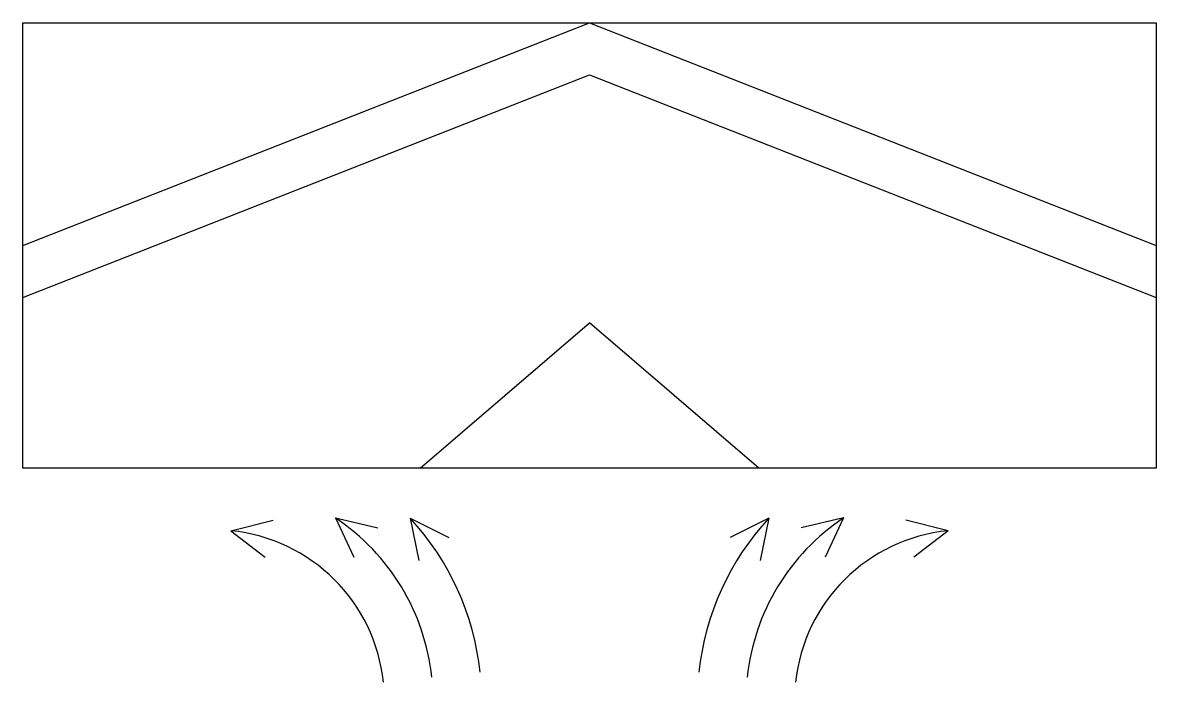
# Model space of a CAD drawing. Header units: millimetres. Extents: x -350 to 350, y -407 to 0.
import ezdxf

# ---------------------------------------------------------------- set-up
doc = ezdxf.new("R2010")
doc.units = ezdxf.units.MM

msp = doc.modelspace()

# ---------------------------------------------------------------- linework, layer by layer
at = {"color": 0, "linetype": 'ByBlock', "lineweight": -2}
for p, q in [((-350, 0), (350, 0)), ((-350, -275), (-350, 0)), ((-350, -137.5), (0, 0)), ((0, 0), (350, -137.5)), ((350, 0), (350, -275)), ((-350, -169.73), (0, -32.23)), ((0, -32.23), (350, -169.73)), ((-104.57, -275), (0, -185.37)), ((104.57, -275), (0, -185.37)), ((350, -275), (-350, -275)), ((-221.37, -313.67), (-195.38, -307.19)), ((-156.87, -305.79), (-145.56, -330.07)), ((-156.87, -305.79), (-130.8, -311.96)), ((-110.82, -305.83), (-105.42, -332.06)), ((-110.82, -305.83), (-86.88, -317.84)), ((110.82, -305.83), (86.88, -317.84)), ((110.82, -305.83), (105.42, -332.06)), ((156.87, -305.79), (130.8, -311.96)), ((156.87, -305.79), (145.56, -330.07)), ((221.37, -313.67), (195.38, -307.19)), ((-221.37, -313.67), (-200.18, -330.05)), ((221.37, -313.67), (200.18, -330.05))]:
    msp.add_line(p, q, dxfattribs=at)
for centre, radius, start, end in [((-231.7, -418.2), 135.04, 5.98893, 56.3484), ((-231.7, -418.2), 165.04, 5.98893, 42.91195), ((231.7, -418.2), 165.04, 137.08805, 174.01107), ((231.7, -418.2), 135.04, 123.6516, 174.01107), ((-231.7, -418.2), 105.04, 5.98893, 84.35687), ((231.7, -418.2), 105.04, 95.64313, 174.01107)]:
    msp.add_arc(centre, radius, start, end, dxfattribs=at)

doc.saveas('drawing.dxf')
